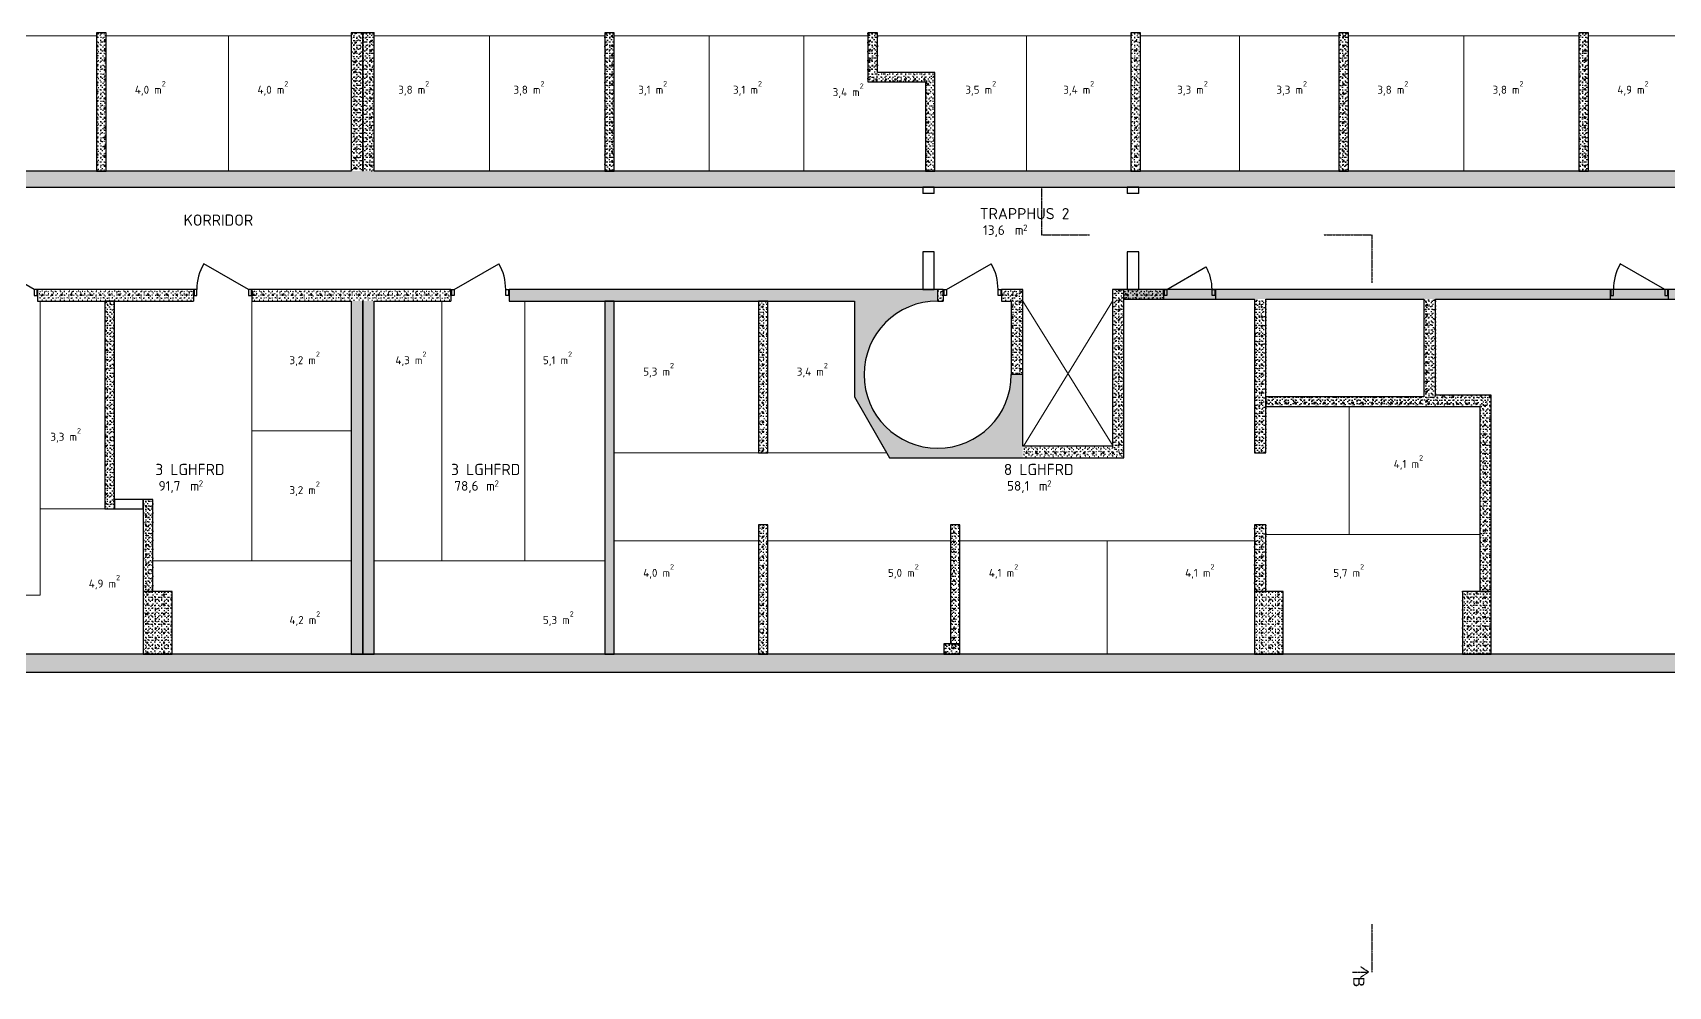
# Model space of a CAD drawing. Header units: millimetres. Extents: x -214 to 76936, y -5099 to 21069.
# Drawn here: x 20559 to 46113, y -5082 to 9820 of the extents above; entities that cross this region are included whole.
import ezdxf
from ezdxf.enums import TextEntityAlignment as Align

# ---------------------------------------------------------------- set-up
doc = ezdxf.new("R2010")
doc.units = ezdxf.units.MM
doc.header["$MEASUREMENT"] = 0
doc.linetypes.add('A_PSTRECK_2', pattern=[3.8, 2.2, -0.7, 0.2, -0.7])
doc.linetypes.add('DASHED_4', pattern=[7, 4, -3])
for name, color, linetype in [('A--------JA', 3, 'A_PSTRECK_2'), ('A-01SB-----', 3, 'Continuous'), ('A-01SC-----', 7, 'Continuous'), ('A-27B------', 7, 'Continuous'), ('A-42-------', 1, 'Continuous'), ('A-A-BIA----', 4, 'DASHED_4'), ('A-A-OVA----', 4, 'Continuous')]:
    doc.layers.add(name, color=color, linetype=linetype)
for name, color, linetype, lineweight in [('A-27---MH1-', 8, 'Continuous', 0), ('A-45C---E--', 1, 'Continuous', 0), ('A-A-RUA----', 3, 'Continuous', 0)]:
    doc.layers.add(name, color=color, linetype=linetype, lineweight=lineweight)
doc.styles.add('GENERATED_STYLE_1', font='arial.ttf')
doc.styles.add('ISO', font='')
doc.styles.get('ISO').set_extended_font_data('ISOCPEUR')
pattern_1 = [(180, (0, 0), (0, 259.8076), [25, -125]), (180, (-75, -129.9), (0, 259.8076), [25, -125]), (240, (0, 0), (-225, 129.9038), [25, -125]), (240, (-150, 2e-14), (-225, 129.9038), [25, -125]), (300, (-25, 3e-15), (225, 129.9038), [25, -125]), (300, (-175, 2e-14), (225, 129.9038), [25, -125]), (180, (-3e-15, -25), (0, 50), [0, -50, 0, -75]), (225, (-25, -25), (-35.35534, 35.35534), [0, -37.5, 0, -62.5])]
pattern_2 = [(270, (0, 0), (259.8076, 0), [25, -125]), (270, (129.9, -75), (259.8076, 0), [25, -125]), (330, (0, 0), (129.9038, 225), [25, -125]), (330, (-3e-14, -150), (129.9038, 225), [25, -125]), (30, (-5e-15, -25), (-129.9038, 225), [25, -125]), (30, (-3e-14, -175), (-129.9038, 225), [25, -125]), (270, (25, -5e-15), (50, 0), [0, -50, 0, -75]), (315, (25, -25), (35.35534, 35.35534), [0, -37.5, 0, -62.5])]
pattern_3 = [(0, (0, 0), (0, 259.8076), [25, -125]), (0, (75, 129.9), (0, 259.8076), [25, -125]), (60, (0, 0), (-225, 129.9038), [25, -125]), (60, (150, 0), (-225, 129.9038), [25, -125]), (120, (25, 0), (225, 129.9038), [25, -125]), (120, (175, 0), (225, 129.9038), [25, -125]), (0, (0, 25), (0, 50), [0, -50, 0, -75]), (45, (25, 25), (-35.35534, 35.35534), [0, -37.5, 0, -62.5])]
pattern_4 = [(0, (0, 0), (0, 600), [])]
pattern_5 = [(90, (0, 0), (-259.8076, 0), [25, -125]), (90, (-129.9, 75), (-259.8076, 0), [25, -125]), (150, (0, 0), (129.9038, 225), [25, -125]), (150, (9e-15, 150), (129.9038, 225), [25, -125]), (210, (2e-15, 25), (-129.9038, 225), [25, -125]), (210, (1e-14, 175), (-129.9038, 225), [25, -125]), (90, (-25, 2e-15), (-50, 0), [0, -50, 0, -75]), (135, (-25, 25), (35.35534, 35.35534), [0, -37.5, 0, -62.5])]

# ---------------------------------------------------------------- blocks, each defined once
blk = doc.blocks.new('3 LGHFRD_016_3', base_point=(23075, 2867))
at = {"layer": 'A-A-RUA----', "style": 'ISO'}
for tag, height, p in [('ROOM_NAME', 175, (22475, 3082)), ('bFrame', 150, (22525, 2813)), ('DUMMY_377', 150, (22924, 2813)), ('DUMMY_378', 100, (23153, 2824))]:
    blk.add_attdef(tag, text='', height=height, dxfattribs=at).set_placement(p, align=Align.TOP_LEFT)
blk = doc.blocks.new('8 LGHFRD_016_4', base_point=(36331, 2867))
at = {"layer": 'A-A-RUA----', "style": 'ISO'}
for tag, height, p in [('ROOM_NAME', 175, (35731, 3082)), ('bFrame', 150, (35781, 2813)), ('DUMMY_377', 150, (36180, 2813)), ('DUMMY_378', 100, (36409, 2824))]:
    blk.add_attdef(tag, text='', height=height, dxfattribs=at).set_placement(p, align=Align.TOP_LEFT)
blk = doc.blocks.new('3 LGHFRD_016_9', base_point=(27696, 2867))
at = {"layer": 'A-A-RUA----', "style": 'ISO'}
for tag, height, p in [('ROOM_NAME', 175, (27096, 3082)), ('bFrame', 150, (27146, 2813)), ('DUMMY_377', 150, (27545, 2813)), ('DUMMY_378', 100, (27774, 2824))]:
    blk.add_attdef(tag, text='', height=height, dxfattribs=at).set_placement(p, align=Align.TOP_LEFT)
blk = doc.blocks.new('TRAPPHUS 2_013_13', base_point=(36112, 6864))
at = {"layer": 'A-A-RUA----', "style": 'ISO'}
for tag, height, p in [('ROOM_NAME', 175, (35356, 7080)), ('bFrame', 150, (35406, 6810)), ('DUMMY_377', 150, (35805, 6810)), ('DUMMY_378', 100, (36034, 6822))]:
    blk.add_attdef(tag, text='', height=height, dxfattribs=at).set_placement(p, align=Align.TOP_LEFT)

msp = doc.modelspace()

# ---------------------------------------------------------------- hatches: boundary and pattern name
at = {"layer": 'A-01SC-----', "linetype": 'Continuous'}
h = msp.add_hatch(dxfattribs=at)
h.set_pattern_fill('BETONG__STD_', color=256, style=0, pattern_type=2)
h.set_pattern_definition(pattern_3)
h.paths.add_polyline_path([(76756, 107), (196, 107), (196, -173), (76756, -173)])
at = {"layer": 'A-27B------', "linetype": 'Continuous'}
h = msp.add_hatch(dxfattribs=at)
h.set_pattern_fill('BETONG__STD_', color=256, style=0, pattern_type=2)
h.set_pattern_definition(pattern_5)
h.paths.add_polyline_path([(21554, 9820), (21554, 7657), (21704, 7657), (21704, 9820)])
h = msp.add_hatch(dxfattribs=at)
h.set_pattern_fill('BETONG__STD_', color=256, style=0, pattern_type=2)
h.set_pattern_definition(pattern_2)
h.paths.add_polyline_path([(25536, 9820), (25536, 7657), (25716, 7657), (25716, 9820)])
h = msp.add_hatch(dxfattribs=at)
h.set_pattern_fill('BETONG__STD_', color=256, style=0, pattern_type=2)
h.set_pattern_definition(pattern_5)
h.paths.add_polyline_path([(25716, 9820), (25716, 7657), (25896, 7657), (25896, 9820)])
h = msp.add_hatch(dxfattribs=at)
h.set_pattern_fill('BETONG__STD_', color=256, style=0, pattern_type=2)
h.set_pattern_definition(pattern_5)
h.paths.add_polyline_path([(29496, 9820), (29496, 7657), (29646, 7657), (29646, 9820)])
h = msp.add_hatch(dxfattribs=at)
h.set_pattern_fill('BETONG__STD_', color=256, style=0, pattern_type=2)
h.set_pattern_definition(pattern_5)
h.paths.add_polyline_path([(33606, 9820), (33606, 9050), (33756, 9200), (33756, 9820)])
h = msp.add_hatch(dxfattribs=at)
h.set_pattern_fill('BETONG__STD_', color=256, style=0, pattern_type=2)
h.set_pattern_definition(pattern_5)
h.paths.add_polyline_path([(37716, 9820), (37716, 7657), (37866, 7657), (37866, 9820)])
h = msp.add_hatch(dxfattribs=at)
h.set_pattern_fill('BETONG__STD_', color=256, style=0, pattern_type=2)
h.set_pattern_definition(pattern_5)
h.paths.add_polyline_path([(40966, 9820), (40966, 7657), (41116, 7657), (41116, 9820)])
h = msp.add_hatch(dxfattribs=at)
h.set_pattern_fill('BETONG__STD_', color=256, style=0, pattern_type=2)
h.set_pattern_definition(pattern_5)
h.paths.add_polyline_path([(44716, 9820), (44716, 7657), (44866, 7657), (44866, 9820)])
h = msp.add_hatch(dxfattribs=at)
h.set_pattern_fill('BETONG__STD_', color=256, style=0, pattern_type=2)
h.set_pattern_definition(pattern_1)
h.paths.add_polyline_path([(33606, 9050), (34506, 9050), (34656, 9200), (33756, 9200)])
h = msp.add_hatch(dxfattribs=at)
h.set_pattern_fill('BETONG__STD_', color=256, style=0, pattern_type=2)
h.set_pattern_definition(pattern_5)
h.paths.add_polyline_path([(34506, 9050), (34506, 7657), (34656, 7657), (34656, 9200)])
h = msp.add_hatch(dxfattribs=at)
h.set_pattern_fill('BETONG__STD_', color=256, style=0, pattern_type=2)
h.set_pattern_definition(pattern_1)
h.paths.add_polyline_path([(37694, 7657), (15130, 7657), (15130, 7502), (15130, 7407), (37694, 7407)])
h = msp.add_hatch(dxfattribs=at)
h.set_pattern_fill('BETONG__STD_', color=256, style=0, pattern_type=2)
h.set_pattern_definition(pattern_1)
h.paths.add_polyline_path([(37694, 7657), (37694, 7407), (61681, 7407), (61681, 7502), (61681, 7657)])
h = msp.add_hatch(dxfattribs=at)
h.set_pattern_fill('BETONG__STD_', color=256, style=0, pattern_type=2)
h.set_pattern_definition(pattern_3)
h.paths.add_polyline_path([(20635, 5712), (20635, 5627), (23072, 5627), (23072, 5712), (23072, 5807), (20635, 5807)])
h = msp.add_hatch(dxfattribs=at)
h.set_pattern_fill('BETONG__STD_', color=256, style=0, pattern_type=2)
h.set_pattern_definition(pattern_2)
h.paths.add_polyline_path([(21686, 5627), (21686, 2377), (21836, 2377), (21836, 5627)])
h = msp.add_hatch(dxfattribs=at)
h.set_pattern_fill('BETONG__STD_', color=256, style=0, pattern_type=2)
h.set_pattern_definition(pattern_3)
h.paths.add_polyline_path([(23982, 5627), (27092, 5627), (27092, 5712), (27092, 5807), (23982, 5807), (23982, 5712)])
h = msp.add_hatch(dxfattribs=at)
h.set_pattern_fill('BETONG__STD_', color=256, style=0, pattern_type=2)
h.set_pattern_definition(pattern_2)
h.paths.add_polyline_path([(25536, 5627), (25536, 107), (25716, 107), (25716, 5627)])
h = msp.add_hatch(dxfattribs=at)
h.set_pattern_fill('BETONG__STD_', color=256, style=0, pattern_type=2)
h.set_pattern_definition(pattern_5)
h.paths.add_polyline_path([(25716, 5627), (25716, 107), (25896, 107), (25896, 5627)])
h = msp.add_hatch(dxfattribs=at)
h.set_pattern_fill('BETONG__STD_', color=256, style=0, pattern_type=2)
h.set_pattern_definition(pattern_3)
h.paths.add_polyline_path([(28002, 5807), (28002, 5712), (28002, 5627), (33398, 5627), (33398, 5807)])
h = msp.add_hatch(dxfattribs=at)
h.set_pattern_fill('BETONG__STD_', color=256, style=0, pattern_type=2)
h.set_pattern_definition(pattern_2)
h.paths.add_polyline_path([(29496, 5627), (29496, 107), (29646, 107), (29646, 5627)])
h = msp.add_hatch(dxfattribs=at)
h.set_pattern_fill('BETONG__STD_', color=256, style=0, pattern_type=2)
h.set_pattern_definition(pattern_2)
h.paths.add_polyline_path([(31896, 5627), (31896, 3252), (32046, 3252), (32046, 5627)])
h = msp.add_hatch(dxfattribs=at)
h.set_pattern_fill('BETONG__STD_', color=256, style=0, pattern_type=2)
h.set_pattern_definition([(72.9275, (0, 0), (-248.359, 76.2748), [25, -125]), (72.9275, (-102.16, 109.83), (-248.359, 76.2748), [25, -125]), (132.9275, (0, 0), (190.2354, 176.9477), [25, -125]), (132.9275, (44.04, 143.4), (190.2354, 176.9477), [25, -125]), (192.9275, (7.34, 23.9), (-58.1235, 253.2225), [25, -125]), (192.9275, (51.38, 167.3), (-58.1235, 253.2225), [25, -125]), (72.92748, (-23.9, 7.34), (-47.7967, 14.67909), [0, -50, 0, -75]), (117.92748, (-16.56, 31.24), (44.177055, 23.41768), [0, -37.5, 0, -62.5])])
h.paths.add_polyline_path([(34698, 5627), (34698, 5807), (33398, 5807), (33398, 4130), (33946, 3177), (36028, 3177), (36028, 4477), (35848, 4477, -0.414214), (34698, 3327, -0.414214), (33548, 4477, -0.414214)])
h = msp.add_hatch(dxfattribs=at)
h.set_pattern_fill('BETONG__STD_', color=256, style=0, pattern_type=2)
h.set_pattern_definition(pattern_3)
h.paths.add_polyline_path([(34698, 5807), (34698, 5627), (34784, 5627), (34784, 5712), (34784, 5807)])
h = msp.add_hatch(dxfattribs=at)
h.set_pattern_fill('BETONG__STD_', color=256, style=0, pattern_type=2)
h.set_pattern_definition(pattern_3)
h.paths.add_polyline_path([(35694, 5712), (35694, 5627), (35848, 5627), (36028, 5807), (35694, 5807)])
h = msp.add_hatch(dxfattribs=at)
h.set_pattern_fill('BETONG__STD_', color=256, style=0, pattern_type=2)
h.set_pattern_definition(pattern_2)
h.paths.add_polyline_path([(36028, 4477), (36028, 5807), (35848, 5627), (35848, 4477)])
h = msp.add_hatch(dxfattribs=at)
h.set_pattern_fill('BETONG__STD_', color=256, style=0, pattern_type=2)
h.set_pattern_definition(pattern_5)
h.paths.add_polyline_path([(37428, 5807), (37428, 3357), (37608, 3177), (37608, 5807)])
h = msp.add_hatch(dxfattribs=at)
h.set_pattern_fill('BETONG__STD_', color=256, style=0, pattern_type=2)
h.set_pattern_definition(pattern_3)
h.paths.add_polyline_path([(37608, 5657), (38227, 5657), (38227, 5712), (38227, 5807), (37608, 5807)])
h = msp.add_hatch(dxfattribs=at)
h.set_pattern_fill('BETONG__STD_', color=256, style=0, pattern_type=2)
h.set_pattern_definition(pattern_1)
h.paths.add_polyline_path([(37608, 5657), (58918, 5657), (58918, 5807), (37608, 5807)])
h = msp.add_hatch(dxfattribs=at)
h.set_pattern_fill('BETONG__STD_', color=256, style=0, pattern_type=2)
h.set_pattern_definition(pattern_3)
h.paths.add_polyline_path([(39037, 5807), (39037, 5712), (39037, 5657), (45203, 5657), (45203, 5712), (45203, 5807)])
h = msp.add_hatch(dxfattribs=at)
h.set_pattern_fill('BETONG__STD_', color=256, style=0, pattern_type=2)
h.set_pattern_definition(pattern_2)
h.paths.add_polyline_path([(39646, 5657), (39646, 3252), (39826, 3252), (39826, 5657)])
h = msp.add_hatch(dxfattribs=at)
h.set_pattern_fill('BETONG__STD_', color=256, style=0, pattern_type=2)
h.set_pattern_definition(pattern_5)
h.paths.add_polyline_path([(42296, 5657), (42296, 3977), (42476, 4157), (42476, 5657)])
h = msp.add_hatch(dxfattribs=at)
h.set_pattern_fill('BETONG__STD_', color=256, style=0, pattern_type=2)
h.set_pattern_definition(pattern_3)
h.paths.add_polyline_path([(39826, 3977), (42296, 3977), (42296, 4127), (39826, 4127)])
h = msp.add_hatch(dxfattribs=at)
h.set_pattern_fill('BETONG__STD_', color=256, style=0, pattern_type=2)
h.set_pattern_definition(pattern_1)
h.paths.add_polyline_path([(42296, 3977), (43166, 3977), (43346, 4157), (42476, 4157)])
h = msp.add_hatch(dxfattribs=at)
h.set_pattern_fill('BETONG__STD_', color=256, style=0, pattern_type=2)
h.set_pattern_definition(pattern_5)
h.paths.add_polyline_path([(43166, 3977), (43166, 1087), (43346, 1087), (43346, 4157)])
h = msp.add_hatch(dxfattribs=at)
h.set_pattern_fill('BETONG__STD_', color=256, style=0, pattern_type=2)
h.set_pattern_definition(pattern_3)
h.paths.add_polyline_path([(37428, 3357), (36028, 3357), (36028, 3177), (37608, 3177)])
h = msp.add_hatch(dxfattribs=at)
h.set_pattern_fill('BETONG__STD_', color=256, style=0, pattern_type=2)
h.set_pattern_definition(pattern_5)
h.paths.add_polyline_path([(22436, 1087), (22436, 2527), (22286, 2527), (22286, 1087)])
h = msp.add_hatch(dxfattribs=at)
h.set_pattern_fill('BETONG__STD_', color=256, style=0, pattern_type=2)
h.set_pattern_definition(pattern_2)
h.paths.add_polyline_path([(31896, 2131), (31896, 107), (32046, 107), (32046, 2131)])
h = msp.add_hatch(dxfattribs=at)
h.set_pattern_fill('BETONG__STD_', color=256, style=0, pattern_type=2)
h.set_pattern_definition(pattern_2)
h.paths.add_polyline_path([(34896, 2131), (34896, 267), (35046, 267), (35046, 2131)])
h = msp.add_hatch(dxfattribs=at)
h.set_pattern_fill('BETONG__STD_', color=256, style=0, pattern_type=2)
h.set_pattern_definition(pattern_2)
h.paths.add_polyline_path([(39646, 2131), (39646, 1087), (39826, 1087), (39826, 2131)])
h = msp.add_hatch(dxfattribs=at)
h.set_pattern_fill('BETONG__STD_', color=256, style=0, pattern_type=2)
h.set_pattern_definition(pattern_2)
h.paths.add_polyline_path([(22286, 1087), (22286, 107), (22736, 107), (22736, 1087)])
h = msp.add_hatch(dxfattribs=at)
h.set_pattern_fill('BETONG__STD_', color=256, style=0, pattern_type=2)
h.set_pattern_definition(pattern_2)
h.paths.add_polyline_path([(39646, 1087), (39646, 107), (40096, 107), (40096, 1087)])
h = msp.add_hatch(dxfattribs=at)
h.set_pattern_fill('BETONG__STD_', color=256, style=0, pattern_type=2)
h.set_pattern_definition(pattern_5)
h.paths.add_polyline_path([(42896, 1087), (42896, 107), (43346, 107), (43346, 1087)])
h = msp.add_hatch(dxfattribs=at)
h.set_pattern_fill('BETONG__STD_', color=256, style=0, pattern_type=2)
h.set_pattern_definition(pattern_2)
h.paths.add_polyline_path([(34796, 267), (34796, 107), (35046, 107), (35046, 267)])
at = {"layer": 'A-42-------', "linetype": 'Continuous'}
h = msp.add_hatch(dxfattribs=at)
h.set_pattern_fill('FALSAD_PLÅT__LIGGANDE_600', color=256, style=0, pattern_type=2)
h.set_pattern_definition(pattern_4)
h.paths.add_polyline_path([(20635, 5712), (20635, 5807), (20583, 5807), (20583, 5712)])
h = msp.add_hatch(dxfattribs=at)
h.set_pattern_fill('FALSAD_PLÅT__LIGGANDE_600', color=256, style=0, pattern_type=2)
h.set_pattern_definition(pattern_4)
h.paths.add_polyline_path([(23124, 5712), (23124, 5807), (23072, 5807), (23072, 5712)])
h = msp.add_hatch(dxfattribs=at)
h.set_pattern_fill('FALSAD_PLÅT__LIGGANDE_600', color=256, style=0, pattern_type=2)
h.set_pattern_definition(pattern_4)
h.paths.add_polyline_path([(23982, 5712), (23982, 5807), (23930, 5807), (23930, 5712)])
h = msp.add_hatch(dxfattribs=at)
h.set_pattern_fill('FALSAD_PLÅT__LIGGANDE_600', color=256, style=0, pattern_type=2)
h.set_pattern_definition(pattern_4)
h.paths.add_polyline_path([(27092, 5712), (27144, 5712), (27144, 5807), (27092, 5807)])
h = msp.add_hatch(dxfattribs=at)
h.set_pattern_fill('FALSAD_PLÅT__LIGGANDE_600', color=256, style=0, pattern_type=2)
h.set_pattern_definition(pattern_4)
h.paths.add_polyline_path([(27950, 5712), (28002, 5712), (28002, 5807), (27950, 5807)])
h = msp.add_hatch(dxfattribs=at)
h.set_pattern_fill('FALSAD_PLÅT__LIGGANDE_600', color=256, style=0, pattern_type=2)
h.set_pattern_definition(pattern_4)
h.paths.add_polyline_path([(34784, 5712), (34836, 5712), (34836, 5807), (34784, 5807)])
h = msp.add_hatch(dxfattribs=at)
h.set_pattern_fill('FALSAD_PLÅT__LIGGANDE_600', color=256, style=0, pattern_type=2)
h.set_pattern_definition(pattern_4)
h.paths.add_polyline_path([(35642, 5712), (35694, 5712), (35694, 5807), (35642, 5807)])
h = msp.add_hatch(dxfattribs=at)
h.set_pattern_fill('FALSAD_PLÅT__LIGGANDE_600', color=256, style=0, pattern_type=2)
h.set_pattern_definition(pattern_4)
h.paths.add_polyline_path([(38227, 5712), (38279, 5712), (38279, 5807), (38227, 5807)])
h = msp.add_hatch(dxfattribs=at)
h.set_pattern_fill('FALSAD_PLÅT__LIGGANDE_600', color=256, style=0, pattern_type=2)
h.set_pattern_definition(pattern_4)
h.paths.add_polyline_path([(38985, 5712), (39037, 5712), (39037, 5807), (38985, 5807)])
h = msp.add_hatch(dxfattribs=at)
h.set_pattern_fill('FALSAD_PLÅT__LIGGANDE_600', color=256, style=0, pattern_type=2)
h.set_pattern_definition(pattern_4)
h.paths.add_polyline_path([(45255, 5712), (45255, 5807), (45203, 5807), (45203, 5712)])
h = msp.add_hatch(dxfattribs=at)
h.set_pattern_fill('FALSAD_PLÅT__LIGGANDE_600', color=256, style=0, pattern_type=2)
h.set_pattern_definition(pattern_4)
h.paths.add_polyline_path([(46113, 5712), (46113, 5807), (46061, 5807), (46061, 5712)])

# ---------------------------------------------------------------- linework, layer by layer
at = {"layer": 'A--------JA'}
for p, q in [((36318, 7413), (36318, 6663)), ((36318, 6663), (37068, 6663)), ((40730, 6663), (41480, 6663)), ((41480, 6663), (41480, 5913)), ((41480, -4110), (41480, -4860)), ((41430, -4860), (41305, -4777)), ((41180, -4860), (41430, -4860)), ((41430, -4860), (41305, -4944))]:
    msp.add_line(p, q, dxfattribs=at)
at = {"layer": 'A-01SB-----', "flags": 128}
for points in [[(22286, 2527), (21836, 2527)], [(21836, 2527), (21836, 2377)], [(21836, 2377), (22286, 2377)], [(22286, 2377), (22286, 2527)]]:
    msp.add_lwpolyline(points, dxfattribs=at)
at = {"layer": 'A-01SC-----', "flags": 128}
for points in [[(76756, 107), (6777, 107)], [(196, -173), (76756, -173)]]:
    msp.add_lwpolyline(points, dxfattribs=at)
at = {"layer": 'A-27---MH1-'}
for p, q in [((36028, 5627), (37440, 3357)), ((37428, 5627), (36040, 3357))]:
    msp.add_line(p, q, dxfattribs=at)
at = {"layer": 'A-27B------'}
for p, q in [((20635, 5807), (20635, 5712)), ((20635, 5712), (20635, 5627)), ((23072, 5807), (23072, 5712)), ((23072, 5712), (23072, 5627)), ((23982, 5807), (23982, 5712)), ((23982, 5712), (23982, 5627)), ((27092, 5807), (27092, 5712)), ((27092, 5712), (27092, 5627)), ((28002, 5807), (28002, 5712)), ((28002, 5712), (28002, 5627)), ((34784, 5807), (34784, 5712)), ((34784, 5712), (34784, 5627)), ((35694, 5807), (35694, 5712)), ((35694, 5712), (35694, 5627)), ((38227, 5807), (38227, 5712)), ((38227, 5712), (38227, 5657)), ((39037, 5807), (39037, 5712)), ((39037, 5712), (39037, 5657)), ((45203, 5807), (45203, 5712)), ((45203, 5712), (45203, 5657)), ((46113, 5807), (46113, 5712)), ((46113, 5712), (46113, 5657))]:
    msp.add_line(p, q, dxfattribs=at)
at = {"layer": 'A-27B------', "flags": 128}
for points in [[(21554, 9820), (21554, 7657)], [(21704, 9820), (21554, 9820)], [(21704, 7657), (21704, 9820)], [(25536, 9820), (25536, 7657)], [(25716, 9820), (25536, 9820)], [(25716, 7657), (25716, 9820)], [(25716, 9820), (25716, 7657)], [(25896, 9820), (25716, 9820)], [(25896, 7657), (25896, 9820)], [(29496, 9820), (29496, 7657)], [(29646, 9820), (29496, 9820)], [(29646, 7657), (29646, 9820)], [(33606, 9820), (33606, 9050)], [(33756, 9820), (33606, 9820)], [(33756, 9200), (33756, 9820)], [(37716, 9820), (37716, 7657)], [(37866, 9820), (37716, 9820)], [(37866, 7657), (37866, 9820)], [(40966, 9820), (40966, 7657)], [(41116, 9820), (40966, 9820)], [(41116, 7657), (41116, 9820)], [(44716, 9820), (44716, 7657)], [(44866, 9820), (44716, 9820)], [(44866, 7657), (44866, 9820)], [(34656, 9200), (33756, 9200)], [(34656, 7657), (34656, 9200)], [(33606, 9050), (34506, 9050)], [(34506, 9050), (34506, 7657)], [(25536, 7657), (15130, 7657)], [(21554, 7657), (21704, 7657)], [(37694, 7657), (25896, 7657)], [(29496, 7657), (29646, 7657)], [(34506, 7657), (34656, 7657)], [(51056, 7657), (37694, 7657)], [(37716, 7657), (37866, 7657)], [(40966, 7657), (41116, 7657)], [(44716, 7657), (44866, 7657)], [(15130, 7407), (37694, 7407)], [(34464, 7407), (34464, 7308)], [(34644, 7407), (34464, 7407)], [(34644, 7308), (34644, 7407)], [(37659, 7407), (37659, 7308)], [(37839, 7407), (37659, 7407)], [(37694, 7407), (61681, 7407)], [(37839, 7308), (37839, 7407)], [(34464, 6398), (34464, 5807)], [(34644, 5807), (34644, 6398)], [(37659, 6398), (37659, 5807)], [(37839, 5807), (37839, 6398)], [(23072, 5807), (20635, 5807)], [(20635, 5627), (23072, 5627)], [(21686, 5627), (21686, 2377)], [(21836, 5627), (21686, 5627)], [(21836, 2377), (21836, 5627)], [(27092, 5807), (23982, 5807)], [(23982, 5627), (25536, 5627)], [(25536, 5627), (25536, 107)], [(25716, 5627), (25716, 107)], [(25716, 107), (25716, 5627)], [(25896, 5627), (27092, 5627)], [(25896, 107), (25896, 5627)], [(33398, 5807), (28002, 5807)], [(28002, 5627), (33398, 5627)], [(29496, 5627), (29496, 107)], [(29646, 5627), (29496, 5627)], [(29646, 107), (29646, 5627)], [(31896, 5627), (31896, 3252)], [(32046, 5627), (31896, 5627)], [(32046, 3252), (32046, 5627)], [(34698, 5807), (33398, 5807)], [(33398, 5627), (33398, 4130)], [(34464, 5807), (34644, 5807)], [(34698, 5627), (34698, 5807)], [(34784, 5807), (34698, 5807)], [(34698, 5627), (34784, 5627)], [(36028, 5807), (35694, 5807)], [(35694, 5627), (35848, 5627)], [(35848, 5627), (35848, 4477)], [(36028, 4477), (36028, 5807)], [(37428, 5807), (37428, 3357)], [(37608, 5807), (37428, 5807)], [(37608, 3177), (37608, 5807)], [(38227, 5807), (37608, 5807)], [(58918, 5807), (37608, 5807)], [(37608, 5657), (38227, 5657)], [(37608, 5657), (39646, 5657)], [(37659, 5807), (37839, 5807)], [(45203, 5807), (39037, 5807)], [(39037, 5657), (39646, 5657)], [(39646, 5657), (39646, 3252)], [(39826, 5657), (42296, 5657)], [(39826, 3252), (39826, 5657)], [(39826, 5657), (42296, 5657)], [(42296, 5657), (42296, 4127)], [(42476, 5657), (45203, 5657)], [(42476, 4157), (42476, 5657)], [(42476, 5657), (51056, 5657)], [(36028, 4477), (35848, 4477)], [(36028, 3357), (36028, 4477)], [(33398, 4130), (33946, 3177)], [(42296, 4127), (39826, 4127)], [(39826, 4127), (39826, 3977)], [(43346, 4157), (42476, 4157)], [(43346, 1087), (43346, 4157)], [(39826, 3977), (42296, 3977)], [(42296, 3977), (43166, 3977)], [(43166, 3977), (43166, 1087)], [(37428, 3357), (36028, 3357)], [(31896, 3252), (32046, 3252)], [(33946, 3177), (36028, 3177)], [(36028, 3177), (37608, 3177)], [(39646, 3252), (39826, 3252)], [(21686, 2377), (21836, 2377)], [(22436, 2527), (22286, 2527)], [(22286, 2527), (22286, 1087)], [(22436, 1087), (22436, 2527)], [(31896, 2131), (31896, 107)], [(32046, 2131), (31896, 2131)], [(32046, 107), (32046, 2131)], [(34896, 2131), (34896, 267)], [(35046, 2131), (34896, 2131)], [(35046, 267), (35046, 2131)], [(39646, 2131), (39646, 1087)], [(39826, 2131), (39646, 2131)], [(39826, 1087), (39826, 2131)], [(22286, 1087), (22286, 107)], [(22736, 1087), (22286, 1087)], [(22286, 1087), (22436, 1087)], [(22736, 107), (22736, 1087)], [(39646, 1087), (39826, 1087)], [(39646, 1087), (39646, 107)], [(40096, 1087), (39646, 1087)], [(40096, 107), (40096, 1087)], [(42896, 1087), (42896, 107)], [(43346, 1087), (42896, 1087)], [(43166, 1087), (43346, 1087)], [(43346, 107), (43346, 1087)], [(34796, 267), (34796, 107)], [(35046, 267), (34796, 267)], [(34896, 267), (35046, 267)], [(35046, 107), (35046, 267)], [(22286, 107), (22736, 107)], [(25536, 107), (25716, 107)], [(25716, 107), (25896, 107)], [(29496, 107), (29646, 107)], [(31896, 107), (32046, 107)], [(34796, 107), (35046, 107)], [(39646, 107), (40096, 107)], [(42896, 107), (43346, 107)]]:
    msp.add_lwpolyline(points, dxfattribs=at)
at = {"layer": 'A-27B------'}
for start, end in [(90, 180), (180, 270), (270, 0)]:
    msp.add_arc((34698, 4477), 1150, start, end, dxfattribs=at)
at = {"layer": 'A-42-------'}
for p, q in [((34644, 7308), (34464, 7308)), ((37839, 7308), (37659, 7308)), ((34644, 6398), (34464, 6398)), ((37839, 6398), (37659, 6398)), ((20583, 5807), (19885, 6210)), ((23930, 5807), (23232, 6210)), ((27144, 5807), (27842, 6210)), ((34836, 5807), (35534, 6210)), ((38279, 5807), (38890, 6160)), ((46061, 5807), (45363, 6210)), ((20635, 5807), (20583, 5807)), ((20583, 5807), (20583, 5712)), ((20583, 5712), (20635, 5712)), ((20625, 5807), (20625, 5712)), ((20635, 5712), (20635, 5807)), ((20635, 5807), (20635, 5712)), ((23124, 5807), (23072, 5807)), ((23072, 5807), (23072, 5712)), ((23072, 5807), (23072, 5712)), ((23072, 5712), (23124, 5712)), ((23082, 5807), (23082, 5712)), ((23124, 5712), (23124, 5807)), ((23982, 5807), (23930, 5807)), ((23930, 5807), (23930, 5712)), ((23930, 5712), (23982, 5712)), ((23972, 5807), (23972, 5712)), ((23982, 5712), (23982, 5807)), ((23982, 5807), (23982, 5712)), ((27092, 5712), (27092, 5807)), ((27092, 5807), (27144, 5807)), ((27092, 5807), (27092, 5712)), ((27144, 5712), (27092, 5712)), ((27102, 5807), (27102, 5712)), ((27144, 5807), (27144, 5712)), ((27950, 5712), (27950, 5807)), ((27950, 5807), (28002, 5807)), ((28002, 5712), (27950, 5712)), ((27992, 5807), (27992, 5712)), ((28002, 5807), (28002, 5712)), ((28002, 5807), (28002, 5712)), ((34784, 5712), (34784, 5807)), ((34784, 5807), (34836, 5807)), ((34784, 5807), (34784, 5712)), ((34836, 5712), (34784, 5712)), ((34794, 5807), (34794, 5712)), ((34836, 5807), (34836, 5712)), ((35642, 5712), (35642, 5807)), ((35642, 5807), (35694, 5807)), ((35694, 5712), (35642, 5712)), ((35684, 5807), (35684, 5712)), ((35694, 5807), (35694, 5712)), ((35694, 5807), (35694, 5712)), ((38227, 5712), (38227, 5807)), ((38227, 5807), (38279, 5807)), ((38227, 5807), (38227, 5712)), ((38279, 5712), (38227, 5712)), ((38237, 5807), (38237, 5712)), ((38279, 5807), (38279, 5712)), ((38985, 5712), (38985, 5807)), ((38985, 5807), (39037, 5807)), ((39037, 5712), (38985, 5712)), ((39027, 5807), (39027, 5712)), ((39037, 5807), (39037, 5712)), ((39037, 5807), (39037, 5712)), ((45255, 5807), (45203, 5807)), ((45203, 5807), (45203, 5712)), ((45203, 5807), (45203, 5712)), ((45203, 5712), (45255, 5712)), ((45213, 5807), (45213, 5712)), ((45255, 5712), (45255, 5807)), ((46113, 5807), (46061, 5807)), ((46061, 5807), (46061, 5712)), ((46061, 5712), (46113, 5712)), ((46103, 5807), (46103, 5712)), ((46113, 5712), (46113, 5807)), ((46113, 5807), (46113, 5712))]:
    msp.add_line(p, q, dxfattribs=at)
for centre, radius, start, end in [((23930, 5807), 806, 150, 180), ((27144, 5807), 806, 0, 30), ((34836, 5807), 806, 0, 30), ((38279, 5807), 706, 0, 30), ((46061, 5807), 806, 150, 180)]:
    msp.add_arc(centre, radius, start, end, dxfattribs=at)
at = {"layer": 'A-45C---E--', "flags": 128}
for points in [[(19354, 9770), (21554, 9770), (21554, 7657), (19354, 7657)], [(21704, 9770), (23620, 9770), (23620, 7657), (21704, 7657)], [(23620, 9770), (25536, 9770), (25536, 7657), (23620, 7657)], [(25896, 9770), (27696, 9770), (27696, 7657), (25896, 7657)], [(27696, 9770), (29496, 9770), (29496, 7657), (27696, 7657)], [(29646, 9770), (31126, 9770), (31126, 7657), (29646, 7657)], [(31126, 9770), (32606, 9770), (32606, 7657), (31126, 7657)], [(32606, 9770), (33606, 9770), (33606, 9050), (34506, 9050), (34506, 7657), (32606, 7657)], [(33756, 9770), (36086, 9770), (36086, 7657), (34656, 7657), (34656, 9200), (33756, 9200)], [(36086, 9770), (37716, 9770), (37716, 7657), (36086, 7657)], [(37866, 9770), (39416, 9770), (39416, 7657), (37866, 7657)], [(39416, 9770), (40966, 9770), (40966, 7657), (39416, 7657)], [(41116, 9770), (42916, 9770), (42916, 7657), (41116, 7657)], [(42916, 9770), (44716, 9770), (44716, 7657), (42916, 7657)], [(44866, 9770), (47166, 9770), (47166, 7657), (44866, 7657)], [(20675, 5627), (21686, 5627), (21686, 2377), (20675, 2377)], [(23982, 5627), (25536, 5627), (25536, 3597), (23982, 3597)], [(25896, 5627), (26950, 5627), (26950, 1566), (25896, 1566)], [(28250, 5627), (29496, 5627), (29496, 1566), (28250, 1566)], [(29646, 5627), (31896, 5627), (31896, 3252), (29646, 3252)], [(32046, 5627), (33398, 5627), (33398, 4130), (33903, 3252), (32046, 3252)], [(41126, 3977), (43166, 3977), (43166, 1977), (41126, 1977)], [(23982, 3597), (25536, 3597), (25536, 1566), (23982, 1566)], [(19375, 1032), (20675, 1032), (20675, 2377), (22286, 2377), (22286, 107), (19375, 107)], [(29646, 1877), (31896, 1877), (31896, 107), (29646, 107)], [(32046, 1877), (34896, 1877), (34896, 267), (34796, 267), (34796, 107), (32046, 107)], [(35046, 1877), (37346, 1877), (37346, 107), (35046, 107)], [(37346, 1877), (39646, 1877), (39646, 107), (37346, 107)], [(39826, 1977), (43166, 1977), (43166, 1087), (42896, 1087), (42896, 107), (40096, 107), (40096, 1087), (39826, 1087)], [(22436, 1566), (25536, 1566), (25536, 107), (22736, 107), (22736, 1087), (22436, 1087)], [(25896, 1566), (29496, 1566), (29496, 107), (25896, 107)]]:
    msp.add_lwpolyline(points, close=True, dxfattribs=at)

# ---------------------------------------------------------------- block references
at = {"layer": 'A-A-BIA----'}
ref = msp.add_blockref('3 LGHFRD_016_3', (23075, 2867), dxfattribs=at)
ref.add_attrib('ROOM_NAME', '3 LGHFRD', dxfattribs={"layer": 'A-A-RUA----', "color": 7, "height": 175, "style": 'ISO'}).set_placement((22475, 3082), align=Align.TOP_LEFT)
ref.add_attrib('bFrame', '91,7', dxfattribs={"layer": 'A-A-RUA----', "color": 7, "height": 150, "style": 'ISO'}).set_placement((22525, 2813), align=Align.TOP_LEFT)
ref.add_attrib('DUMMY_377', ' m', dxfattribs={"layer": 'A-A-RUA----', "color": 7, "height": 150, "style": 'ISO'}).set_placement((22924, 2813), align=Align.TOP_LEFT)
ref.add_attrib('DUMMY_378', '2', dxfattribs={"layer": 'A-A-RUA----', "color": 7, "height": 100, "style": 'ISO'}).set_placement((23153, 2824), align=Align.TOP_LEFT)
ref = msp.add_blockref('3 LGHFRD_016_9', (27696, 2867), dxfattribs=at)
ref.add_attrib('ROOM_NAME', '3 LGHFRD', dxfattribs={"layer": 'A-A-RUA----', "color": 7, "height": 175, "style": 'ISO'}).set_placement((27096, 3082), align=Align.TOP_LEFT)
ref.add_attrib('bFrame', '78,6', dxfattribs={"layer": 'A-A-RUA----', "color": 7, "height": 150, "style": 'ISO'}).set_placement((27146, 2813), align=Align.TOP_LEFT)
ref.add_attrib('DUMMY_377', ' m', dxfattribs={"layer": 'A-A-RUA----', "color": 7, "height": 150, "style": 'ISO'}).set_placement((27545, 2813), align=Align.TOP_LEFT)
ref.add_attrib('DUMMY_378', '2', dxfattribs={"layer": 'A-A-RUA----', "color": 7, "height": 100, "style": 'ISO'}).set_placement((27774, 2824), align=Align.TOP_LEFT)
ref = msp.add_blockref('8 LGHFRD_016_4', (36331, 2867), dxfattribs=at)
ref.add_attrib('ROOM_NAME', '8 LGHFRD', dxfattribs={"layer": 'A-A-RUA----', "color": 7, "height": 175, "style": 'ISO'}).set_placement((35731, 3082), align=Align.TOP_LEFT)
ref.add_attrib('bFrame', '58,1', dxfattribs={"layer": 'A-A-RUA----', "color": 7, "height": 150, "style": 'ISO'}).set_placement((35781, 2813), align=Align.TOP_LEFT)
ref.add_attrib('DUMMY_377', ' m', dxfattribs={"layer": 'A-A-RUA----', "color": 7, "height": 150, "style": 'ISO'}).set_placement((36180, 2813), align=Align.TOP_LEFT)
ref.add_attrib('DUMMY_378', '2', dxfattribs={"layer": 'A-A-RUA----', "color": 7, "height": 100, "style": 'ISO'}).set_placement((36409, 2824), align=Align.TOP_LEFT)
at = {"layer": 'A-A-OVA----'}
ref = msp.add_blockref('TRAPPHUS 2_013_13', (36112, 6864), dxfattribs=at)
ref.add_attrib('ROOM_NAME', 'TRAPPHUS 2', dxfattribs={"layer": 'A-A-RUA----', "color": 7, "height": 175, "style": 'ISO'}).set_placement((35356, 7080), align=Align.TOP_LEFT)
ref.add_attrib('bFrame', '13,6', dxfattribs={"layer": 'A-A-RUA----', "color": 7, "height": 150, "style": 'ISO'}).set_placement((35406, 6810), align=Align.TOP_LEFT)
ref.add_attrib('DUMMY_377', ' m', dxfattribs={"layer": 'A-A-RUA----', "color": 7, "height": 150, "style": 'ISO'}).set_placement((35805, 6810), align=Align.TOP_LEFT)
ref.add_attrib('DUMMY_378', '2', dxfattribs={"layer": 'A-A-RUA----', "color": 7, "height": 100, "style": 'ISO'}).set_placement((36034, 6822), align=Align.TOP_LEFT)

# ---------------------------------------------------------------- texts
at = {"layer": 'A--------JA', "insert": (41190, -5095), "char_height": 175, "attachment_point": 9, "rotation": 270, "style": 'GENERATED_STYLE_1'}
msp.add_mtext('\\A1;{\\pt0;\\fArial CYR|b0|i0|c204|p34;B\\fArial CYR|b0|i0|c204|p34;\\fArial CYR|b0|i0|c204|p34;}', dxfattribs=at)
at = {"layer": 'A-45C---E--', "char_height": 125, "attachment_point": 7, "style": 'ISO'}
for s, insert in [('{\\fISOCPEUR|b0|i0|c0|p34;4,0 m{\\H0.66x;\\S2^  ;}}', (22155, 8837)), ('{\\fISOCPEUR|b0|i0|c0|p34;4,0 m{\\H0.66x;\\S2^  ;}}', (24071, 8837)), ('{\\fISOCPEUR|b0|i0|c0|p34;3,8 m{\\H0.66x;\\S2^  ;}}', (26270, 8837)), ('{\\fISOCPEUR|b0|i0|c0|p34;3,8 m{\\H0.66x;\\S2^  ;}}', (28070, 8837)), ('{\\fISOCPEUR|b0|i0|c0|p34;3,1 m{\\H0.66x;\\S2^  ;}}', (30020, 8837)), ('{\\fISOCPEUR|b0|i0|c0|p34;3,1 m{\\H0.66x;\\S2^  ;}}', (31500, 8837)), ('{\\fISOCPEUR|b0|i0|c0|p34;3,4 m{\\H0.66x;\\S2^  ;}}', (33057, 8800)), ('{\\fISOCPEUR|b0|i0|c0|p34;3,5 m{\\H0.66x;\\S2^  ;}}', (35130, 8837)), ('{\\fISOCPEUR|b0|i0|c0|p34;3,4 m{\\H0.66x;\\S2^  ;}}', (36660, 8837)), ('{\\fISOCPEUR|b0|i0|c0|p34;3,3 m{\\H0.66x;\\S2^  ;}}', (38440, 8837)), ('{\\fISOCPEUR|b0|i0|c0|p34;3,3 m{\\H0.66x;\\S2^  ;}}', (39990, 8837)), ('{\\fISOCPEUR|b0|i0|c0|p34;3,8 m{\\H0.66x;\\S2^  ;}}', (41567, 8837)), ('{\\fISOCPEUR|b0|i0|c0|p34;3,8 m{\\H0.66x;\\S2^  ;}}', (43367, 8837)), ('{\\fISOCPEUR|b0|i0|c0|p34;4,9 m{\\H0.66x;\\S2^  ;}}', (45317, 8837)), ('{\\fISOCPEUR|b0|i0|c0|p34;3,2 m{\\H0.66x;\\S2^  ;}}', (24570, 4610)), ('{\\fISOCPEUR|b0|i0|c0|p34;4,3 m{\\H0.66x;\\S2^  ;}}', (26226, 4610)), ('{\\fISOCPEUR|b0|i0|c0|p34;5,1 m{\\H0.66x;\\S2^  ;}}', (28530, 4610)), ('{\\fISOCPEUR|b0|i0|c0|p34;5,3 m{\\H0.66x;\\S2^  ;}}', (30097, 4432)), ('{\\fISOCPEUR|b0|i0|c0|p34;3,4 m{\\H0.66x;\\S2^  ;}}', (32497, 4432)), ('{\\fISOCPEUR|b0|i0|c0|p34;3,3 m{\\H0.66x;\\S2^  ;}}', (20835, 3414)), ('{\\fISOCPEUR|b0|i0|c0|p34;4,1 m{\\H0.66x;\\S2^  ;}}', (41823, 2989)), ('{\\fISOCPEUR|b0|i0|c0|p34;3,2 m{\\H0.66x;\\S2^  ;}}', (24570, 2580)), ('{\\fISOCPEUR|b0|i0|c0|p34;4,9 m{\\H0.66x;\\S2^  ;}}', (21435, 1119)), ('{\\fISOCPEUR|b0|i0|c0|p34;4,0 m{\\H0.66x;\\S2^  ;}}', (30097, 1287)), ('{\\fISOCPEUR|b0|i0|c0|p34;5,0 m{\\H0.66x;\\S2^  ;}}', (33922, 1287)), ('{\\fISOCPEUR|b0|i0|c0|p34;4,1 m{\\H0.66x;\\S2^  ;}}', (35497, 1287)), ('{\\fISOCPEUR|b0|i0|c0|p34;4,1 m{\\H0.66x;\\S2^  ;}}', (38564, 1287)), ('{\\fISOCPEUR|b0|i0|c0|p34;5,7 m{\\H0.66x;\\S2^  ;}}', (40879, 1287)), ('{\\fISOCPEUR|b0|i0|c0|p34;4,2 m{\\H0.66x;\\S2^  ;}}', (24570, 550)), ('{\\fISOCPEUR|b0|i0|c0|p34;5,3 m{\\H0.66x;\\S2^  ;}}', (28530, 550))]:
    msp.add_mtext(s, dxfattribs=dict(at, insert=insert))
at = {"layer": 'A-A-BIA----', "insert": (22916, 6804), "char_height": 175, "attachment_point": 7, "style": 'ISO'}
msp.add_mtext('\\A1;{\\fISOCPEUR|b1|i0|c0|p34;KORRIDOR}', dxfattribs=at)

doc.saveas('drawing.dxf')
